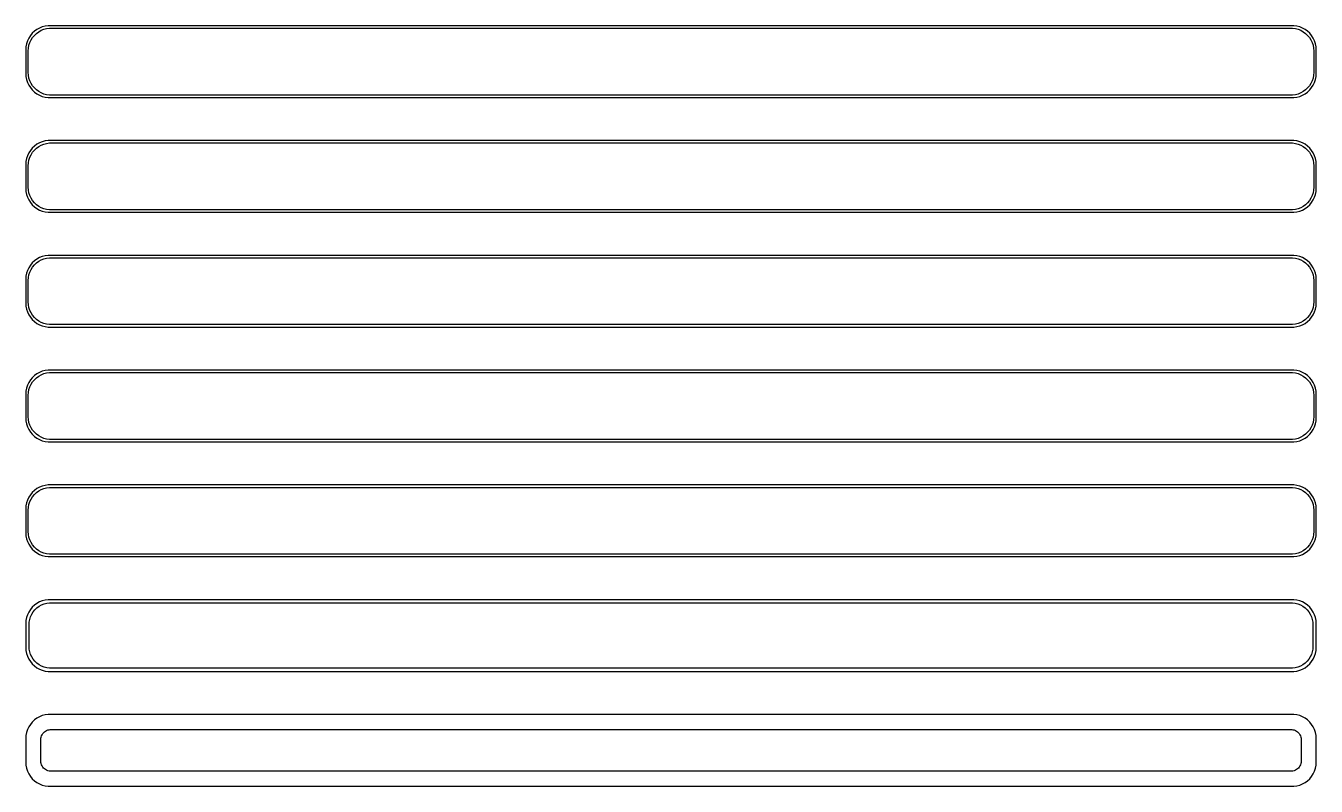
# Model space of a CAD drawing. Header units: metres. Extents: x -135 to 135, y 353 to 703.
# Drawn here: x -135 to 135, y 352.5 to 511.5 of the extents above; entities that cross this region are included whole.
import ezdxf

# ---------------------------------------------------------------- set-up
doc = ezdxf.new("R2010")
doc.units = ezdxf.units.M

msp = doc.modelspace()

# ---------------------------------------------------------------- linework, layer by layer
for p, q in [((-133.187, 510.353), (-133.645, 509.923)), ((-132.679, 510.722), (-133.187, 510.353)), ((-132.129, 511.024), (-132.679, 510.722)), ((-132.295, 510.261), (-131.772, 510.548)), ((-131.545, 511.255), (-132.129, 511.024)), ((-131.772, 510.548), (-131.218, 510.768)), ((-130.937, 511.411), (-131.545, 511.255)), ((-131.218, 510.768), (-130.64, 510.916)), ((-130.314, 511.49), (-130.937, 511.411)), ((-130.64, 510.916), (-130.048, 510.991)), ((130.314, 511.49), (-130.314, 511.49)), ((-130.048, 510.991), (130.048, 510.991)), ((130.048, 510.991), (130.64, 510.916)), ((130.937, 511.411), (130.314, 511.49)), ((130.64, 510.916), (131.218, 510.768)), ((131.545, 511.255), (130.937, 511.411)), ((131.218, 510.768), (131.772, 510.548)), ((132.129, 511.024), (131.545, 511.255)), ((131.772, 510.548), (132.295, 510.261)), ((132.679, 510.722), (132.129, 511.024)), ((133.187, 510.353), (132.679, 510.722)), ((133.645, 509.923), (133.187, 510.353)), ((-134.843, 507.743), (-134.961, 507.127)), ((-134.649, 508.341), (-134.843, 507.743)), ((-134.382, 508.909), (-134.649, 508.341)), ((-134.045, 509.439), (-134.382, 508.909)), ((-134.351, 507.431), (-134.166, 507.999)), ((-134.166, 507.999), (-133.912, 508.538)), ((-133.645, 509.923), (-134.045, 509.439)), ((-133.912, 508.538), (-133.593, 509.042)), ((-133.593, 509.042), (-133.213, 509.502)), ((-133.213, 509.502), (-132.778, 509.91)), ((-132.778, 509.91), (-132.295, 510.261)), ((132.295, 510.261), (132.778, 509.91)), ((132.778, 509.91), (133.213, 509.502)), ((133.213, 509.502), (133.593, 509.042)), ((133.593, 509.042), (133.912, 508.538)), ((134.045, 509.439), (133.645, 509.923)), ((133.912, 508.538), (134.166, 507.999)), ((134.382, 508.909), (134.045, 509.439)), ((134.166, 507.999), (134.351, 507.431)), ((134.649, 508.341), (134.382, 508.909)), ((134.843, 507.743), (134.649, 508.341)), ((134.961, 507.127), (134.843, 507.743)), ((-134.961, 507.127), (-135, 506.5)), ((-135, 506.5), (-135, 501.5)), ((-134.5, 506.25), (-134.463, 506.845)), ((-134.5, 501.75), (-134.5, 506.25)), ((-134.463, 506.845), (-134.351, 507.431)), ((134.351, 507.431), (134.463, 506.845)), ((134.463, 506.845), (134.5, 506.25)), ((134.5, 506.25), (134.5, 501.75)), ((135, 506.5), (134.961, 507.127)), ((135, 501.5), (135, 506.5)), ((-135, 501.5), (-134.961, 500.873)), ((-134.961, 500.873), (-134.843, 500.257)), ((-134.843, 500.257), (-134.649, 499.659)), ((-134.649, 499.659), (-134.382, 499.091)), ((-134.463, 501.155), (-134.5, 501.75)), ((-134.351, 500.569), (-134.463, 501.155)), ((-134.166, 500.001), (-134.351, 500.569)), ((-133.912, 499.462), (-134.166, 500.001)), ((134.166, 500.001), (133.912, 499.462)), ((134.351, 500.569), (134.166, 500.001)), ((134.463, 501.155), (134.351, 500.569)), ((134.382, 499.091), (134.649, 499.659)), ((134.5, 501.75), (134.463, 501.155)), ((134.649, 499.659), (134.843, 500.257)), ((134.843, 500.257), (134.961, 500.873)), ((134.961, 500.873), (135, 501.5)), ((-134.382, 499.091), (-134.045, 498.561)), ((-134.045, 498.561), (-133.645, 498.077)), ((-133.593, 498.958), (-133.912, 499.462)), ((-133.645, 498.077), (-133.187, 497.647)), ((-133.213, 498.498), (-133.593, 498.958)), ((-132.778, 498.09), (-133.213, 498.498)), ((-133.187, 497.647), (-132.679, 497.278)), ((-132.295, 497.739), (-132.778, 498.09)), ((-132.679, 497.278), (-132.129, 496.976)), ((-131.772, 497.452), (-132.295, 497.739)), ((-132.129, 496.976), (-131.545, 496.745)), ((-131.218, 497.232), (-131.772, 497.452)), ((-130.64, 497.084), (-131.218, 497.232)), ((-130.048, 497.009), (-130.64, 497.084)), ((130.048, 497.009), (-130.048, 497.009)), ((130.64, 497.084), (130.048, 497.009)), ((131.218, 497.232), (130.64, 497.084)), ((131.772, 497.452), (131.218, 497.232)), ((131.545, 496.745), (132.129, 496.976)), ((132.295, 497.739), (131.772, 497.452)), ((132.129, 496.976), (132.679, 497.278)), ((132.778, 498.09), (132.295, 497.739)), ((132.679, 497.278), (133.187, 497.647)), ((133.213, 498.498), (132.778, 498.09)), ((133.187, 497.647), (133.645, 498.077)), ((133.593, 498.958), (133.213, 498.498)), ((133.912, 499.462), (133.593, 498.958)), ((133.645, 498.077), (134.045, 498.561)), ((134.045, 498.561), (134.382, 499.091)), ((-131.545, 496.745), (-130.937, 496.589)), ((-130.937, 496.589), (-130.314, 496.51)), ((-130.314, 496.51), (130.314, 496.51)), ((130.314, 496.51), (130.937, 496.589)), ((130.937, 496.589), (131.545, 496.745)), ((-133.187, 486.353), (-133.645, 485.923)), ((-132.679, 486.722), (-133.187, 486.353)), ((-132.778, 485.91), (-132.295, 486.261)), ((-132.129, 487.024), (-132.679, 486.722)), ((-132.295, 486.261), (-131.772, 486.548)), ((-131.545, 487.255), (-132.129, 487.024)), ((-131.772, 486.548), (-131.218, 486.768)), ((-130.937, 487.411), (-131.545, 487.255)), ((-131.218, 486.768), (-130.64, 486.916)), ((-130.314, 487.49), (-130.937, 487.411)), ((-130.64, 486.916), (-130.048, 486.991)), ((130.314, 487.49), (-130.314, 487.49)), ((-130.048, 486.991), (130.048, 486.991)), ((130.048, 486.991), (130.64, 486.916)), ((130.937, 487.411), (130.314, 487.49)), ((130.64, 486.916), (131.218, 486.768)), ((131.545, 487.255), (130.937, 487.411)), ((131.218, 486.768), (131.772, 486.548)), ((132.129, 487.024), (131.545, 487.255)), ((131.772, 486.548), (132.295, 486.261)), ((132.679, 486.722), (132.129, 487.024)), ((132.295, 486.261), (132.778, 485.91)), ((133.187, 486.353), (132.679, 486.722)), ((133.645, 485.923), (133.187, 486.353)), ((-134.843, 483.743), (-134.961, 483.127)), ((-134.649, 484.341), (-134.843, 483.743)), ((-134.382, 484.909), (-134.649, 484.341)), ((-134.463, 482.845), (-134.351, 483.431)), ((-134.045, 485.439), (-134.382, 484.909)), ((-134.351, 483.431), (-134.166, 483.999)), ((-134.166, 483.999), (-133.912, 484.538)), ((-133.645, 485.923), (-134.045, 485.439)), ((-133.912, 484.538), (-133.593, 485.042)), ((-133.593, 485.042), (-133.213, 485.502)), ((-133.213, 485.502), (-132.778, 485.91)), ((132.778, 485.91), (133.213, 485.502)), ((133.213, 485.502), (133.593, 485.042)), ((133.593, 485.042), (133.912, 484.538)), ((134.045, 485.439), (133.645, 485.923)), ((133.912, 484.538), (134.166, 483.999)), ((134.382, 484.909), (134.045, 485.439)), ((134.166, 483.999), (134.351, 483.431)), ((134.351, 483.431), (134.463, 482.845)), ((134.649, 484.341), (134.382, 484.909)), ((134.843, 483.743), (134.649, 484.341)), ((134.961, 483.127), (134.843, 483.743)), ((-134.961, 483.127), (-135, 482.5)), ((-135, 482.5), (-135, 477.5)), ((-134.5, 482.25), (-134.463, 482.845)), ((-134.5, 477.75), (-134.5, 482.25)), ((134.463, 482.845), (134.5, 482.25)), ((134.5, 482.25), (134.5, 477.75)), ((135, 482.5), (134.961, 483.127)), ((135, 477.5), (135, 482.5)), ((-135, 477.5), (-134.961, 476.873)), ((-134.961, 476.873), (-134.843, 476.257)), ((-134.843, 476.257), (-134.649, 475.659)), ((-134.649, 475.659), (-134.382, 475.091)), ((-134.463, 477.155), (-134.5, 477.75)), ((-134.351, 476.569), (-134.463, 477.155)), ((-134.166, 476.001), (-134.351, 476.569)), ((-133.912, 475.462), (-134.166, 476.001)), ((-133.593, 474.958), (-133.912, 475.462)), ((133.912, 475.462), (133.593, 474.958)), ((134.166, 476.001), (133.912, 475.462)), ((134.351, 476.569), (134.166, 476.001)), ((134.463, 477.155), (134.351, 476.569)), ((134.382, 475.091), (134.649, 475.659)), ((134.5, 477.75), (134.463, 477.155)), ((134.649, 475.659), (134.843, 476.257)), ((134.843, 476.257), (134.961, 476.873)), ((134.961, 476.873), (135, 477.5)), ((-134.382, 475.091), (-134.045, 474.561)), ((-134.045, 474.561), (-133.645, 474.077)), ((-133.645, 474.077), (-133.187, 473.647)), ((-133.213, 474.498), (-133.593, 474.958)), ((-132.778, 474.09), (-133.213, 474.498)), ((-133.187, 473.647), (-132.679, 473.278)), ((-132.295, 473.739), (-132.778, 474.09)), ((-132.679, 473.278), (-132.129, 472.976)), ((-131.772, 473.452), (-132.295, 473.739)), ((-132.129, 472.976), (-131.545, 472.745)), ((-131.218, 473.232), (-131.772, 473.452)), ((-131.545, 472.745), (-130.937, 472.589)), ((-130.64, 473.084), (-131.218, 473.232)), ((-130.937, 472.589), (-130.314, 472.51)), ((-130.048, 473.009), (-130.64, 473.084)), ((-130.314, 472.51), (130.314, 472.51)), ((130.048, 473.009), (-130.048, 473.009)), ((130.64, 473.084), (130.048, 473.009)), ((130.314, 472.51), (130.937, 472.589)), ((131.218, 473.232), (130.64, 473.084)), ((130.937, 472.589), (131.545, 472.745)), ((131.772, 473.452), (131.218, 473.232)), ((131.545, 472.745), (132.129, 472.976)), ((132.295, 473.739), (131.772, 473.452)), ((132.129, 472.976), (132.679, 473.278)), ((132.778, 474.09), (132.295, 473.739)), ((132.679, 473.278), (133.187, 473.647)), ((133.213, 474.498), (132.778, 474.09)), ((133.187, 473.647), (133.645, 474.077)), ((133.593, 474.958), (133.213, 474.498)), ((133.645, 474.077), (134.045, 474.561)), ((134.045, 474.561), (134.382, 475.091)), ((-133.645, 461.923), (-134.045, 461.439)), ((-133.187, 462.353), (-133.645, 461.923)), ((-133.213, 461.502), (-132.778, 461.91)), ((-132.679, 462.722), (-133.187, 462.353)), ((-132.778, 461.91), (-132.295, 462.261)), ((-132.129, 463.024), (-132.679, 462.722)), ((-132.295, 462.261), (-131.772, 462.548)), ((-131.545, 463.255), (-132.129, 463.024)), ((-131.772, 462.548), (-131.218, 462.768)), ((-130.937, 463.411), (-131.545, 463.255)), ((-131.218, 462.768), (-130.64, 462.916)), ((-130.314, 463.49), (-130.937, 463.411)), ((-130.64, 462.916), (-130.048, 462.991)), ((130.314, 463.49), (-130.314, 463.49)), ((-130.048, 462.991), (130.048, 462.991)), ((130.048, 462.991), (130.64, 462.916)), ((130.937, 463.411), (130.314, 463.49)), ((130.64, 462.916), (131.218, 462.768)), ((131.545, 463.255), (130.937, 463.411)), ((131.218, 462.768), (131.772, 462.548)), ((132.129, 463.024), (131.545, 463.255)), ((131.772, 462.548), (132.295, 462.261)), ((132.679, 462.722), (132.129, 463.024)), ((132.295, 462.261), (132.778, 461.91)), ((133.187, 462.353), (132.679, 462.722)), ((132.778, 461.91), (133.213, 461.502)), ((133.645, 461.923), (133.187, 462.353)), ((134.045, 461.439), (133.645, 461.923)), ((-134.961, 459.127), (-135, 458.5)), ((-134.843, 459.743), (-134.961, 459.127)), ((-134.649, 460.341), (-134.843, 459.743)), ((-134.382, 460.909), (-134.649, 460.341)), ((-134.463, 458.845), (-134.351, 459.431)), ((-134.045, 461.439), (-134.382, 460.909)), ((-134.351, 459.431), (-134.166, 459.999)), ((-134.166, 459.999), (-133.912, 460.538)), ((-133.912, 460.538), (-133.593, 461.042)), ((-133.593, 461.042), (-133.213, 461.502)), ((133.213, 461.502), (133.593, 461.042)), ((133.593, 461.042), (133.912, 460.538)), ((133.912, 460.538), (134.166, 459.999)), ((134.382, 460.909), (134.045, 461.439)), ((134.166, 459.999), (134.351, 459.431)), ((134.351, 459.431), (134.463, 458.845)), ((134.649, 460.341), (134.382, 460.909)), ((134.843, 459.743), (134.649, 460.341)), ((134.961, 459.127), (134.843, 459.743)), ((135, 458.5), (134.961, 459.127)), ((-135, 458.5), (-135, 453.5)), ((-134.5, 458.25), (-134.463, 458.845)), ((-134.5, 453.75), (-134.5, 458.25)), ((134.463, 458.845), (134.5, 458.25)), ((134.5, 458.25), (134.5, 453.75)), ((135, 453.5), (135, 458.5)), ((-134.463, 453.155), (-134.5, 453.75)), ((134.5, 453.75), (134.463, 453.155)), ((-135, 453.5), (-134.961, 452.873)), ((-134.961, 452.873), (-134.843, 452.257)), ((-134.843, 452.257), (-134.649, 451.659)), ((-134.649, 451.659), (-134.382, 451.091)), ((-134.351, 452.569), (-134.463, 453.155)), ((-134.382, 451.091), (-134.045, 450.561)), ((-134.166, 452.001), (-134.351, 452.569)), ((-133.912, 451.462), (-134.166, 452.001)), ((-133.593, 450.958), (-133.912, 451.462)), ((-133.213, 450.498), (-133.593, 450.958)), ((133.593, 450.958), (133.213, 450.498)), ((133.912, 451.462), (133.593, 450.958)), ((134.166, 452.001), (133.912, 451.462)), ((134.045, 450.561), (134.382, 451.091)), ((134.351, 452.569), (134.166, 452.001)), ((134.463, 453.155), (134.351, 452.569)), ((134.382, 451.091), (134.649, 451.659)), ((134.649, 451.659), (134.843, 452.257)), ((134.843, 452.257), (134.961, 452.873)), ((134.961, 452.873), (135, 453.5)), ((-134.045, 450.561), (-133.645, 450.077)), ((-133.645, 450.077), (-133.187, 449.647)), ((-132.778, 450.09), (-133.213, 450.498)), ((-133.187, 449.647), (-132.679, 449.278)), ((-132.295, 449.739), (-132.778, 450.09)), ((-132.679, 449.278), (-132.129, 448.976)), ((-131.772, 449.452), (-132.295, 449.739)), ((-132.129, 448.976), (-131.545, 448.745)), ((-131.218, 449.232), (-131.772, 449.452)), ((-131.545, 448.745), (-130.937, 448.589)), ((-130.64, 449.084), (-131.218, 449.232)), ((-130.937, 448.589), (-130.314, 448.51)), ((-130.048, 449.009), (-130.64, 449.084)), ((-130.314, 448.51), (130.314, 448.51)), ((130.048, 449.009), (-130.048, 449.009)), ((130.64, 449.084), (130.048, 449.009)), ((130.314, 448.51), (130.937, 448.589)), ((131.218, 449.232), (130.64, 449.084)), ((130.937, 448.589), (131.545, 448.745)), ((131.772, 449.452), (131.218, 449.232)), ((131.545, 448.745), (132.129, 448.976)), ((132.295, 449.739), (131.772, 449.452)), ((132.129, 448.976), (132.679, 449.278)), ((132.778, 450.09), (132.295, 449.739)), ((132.679, 449.278), (133.187, 449.647)), ((133.213, 450.498), (132.778, 450.09)), ((133.187, 449.647), (133.645, 450.077)), ((133.645, 450.077), (134.045, 450.561)), ((-134.045, 437.439), (-134.382, 436.909)), ((-133.645, 437.923), (-134.045, 437.439)), ((-133.187, 438.353), (-133.645, 437.923)), ((-133.593, 437.042), (-133.213, 437.502)), ((-133.213, 437.502), (-132.778, 437.91)), ((-132.679, 438.722), (-133.187, 438.353)), ((-132.778, 437.91), (-132.295, 438.261)), ((-132.129, 439.024), (-132.679, 438.722)), ((-132.295, 438.261), (-131.772, 438.548)), ((-131.545, 439.255), (-132.129, 439.024)), ((-131.772, 438.548), (-131.218, 438.768)), ((-130.937, 439.411), (-131.545, 439.255)), ((-131.218, 438.768), (-130.64, 438.916)), ((-130.314, 439.49), (-130.937, 439.411)), ((-130.64, 438.916), (-130.048, 438.991)), ((130.314, 439.49), (-130.314, 439.49)), ((-130.048, 438.991), (130.048, 438.991)), ((130.048, 438.991), (130.64, 438.916)), ((130.937, 439.411), (130.314, 439.49)), ((130.64, 438.916), (131.218, 438.768)), ((131.545, 439.255), (130.937, 439.411)), ((131.218, 438.768), (131.772, 438.548)), ((132.129, 439.024), (131.545, 439.255)), ((131.772, 438.548), (132.295, 438.261)), ((132.679, 438.722), (132.129, 439.024)), ((132.295, 438.261), (132.778, 437.91)), ((133.187, 438.353), (132.679, 438.722)), ((132.778, 437.91), (133.213, 437.502)), ((133.645, 437.923), (133.187, 438.353)), ((133.213, 437.502), (133.593, 437.042)), ((134.045, 437.439), (133.645, 437.923)), ((134.382, 436.909), (134.045, 437.439)), ((-134.961, 435.127), (-135, 434.5)), ((-134.843, 435.743), (-134.961, 435.127)), ((-134.649, 436.341), (-134.843, 435.743)), ((-134.382, 436.909), (-134.649, 436.341)), ((-134.5, 434.25), (-134.463, 434.845)), ((-134.463, 434.845), (-134.351, 435.431)), ((-134.351, 435.431), (-134.166, 435.999)), ((-134.166, 435.999), (-133.912, 436.538)), ((-133.912, 436.538), (-133.593, 437.042)), ((133.593, 437.042), (133.912, 436.538)), ((133.912, 436.538), (134.166, 435.999)), ((134.166, 435.999), (134.351, 435.431)), ((134.351, 435.431), (134.463, 434.845)), ((134.649, 436.341), (134.382, 436.909)), ((134.463, 434.845), (134.5, 434.25)), ((134.843, 435.743), (134.649, 436.341)), ((134.961, 435.127), (134.843, 435.743)), ((135, 434.5), (134.961, 435.127)), ((-135, 434.5), (-135, 429.5)), ((-134.5, 429.75), (-134.5, 434.25)), ((134.5, 434.25), (134.5, 429.75)), ((135, 429.5), (135, 434.5)), ((-135, 429.5), (-134.961, 428.873)), ((-134.463, 429.155), (-134.5, 429.75)), ((134.5, 429.75), (134.463, 429.155)), ((134.961, 428.873), (135, 429.5)), ((-134.961, 428.873), (-134.843, 428.257)), ((-134.843, 428.257), (-134.649, 427.659)), ((-134.649, 427.659), (-134.382, 427.091)), ((-134.351, 428.569), (-134.463, 429.155)), ((-134.382, 427.091), (-134.045, 426.561)), ((-134.166, 428.001), (-134.351, 428.569)), ((-133.912, 427.462), (-134.166, 428.001)), ((-133.593, 426.958), (-133.912, 427.462)), ((-133.213, 426.498), (-133.593, 426.958)), ((133.593, 426.958), (133.213, 426.498)), ((133.912, 427.462), (133.593, 426.958)), ((134.166, 428.001), (133.912, 427.462)), ((134.045, 426.561), (134.382, 427.091)), ((134.351, 428.569), (134.166, 428.001)), ((134.463, 429.155), (134.351, 428.569)), ((134.382, 427.091), (134.649, 427.659)), ((134.649, 427.659), (134.843, 428.257)), ((134.843, 428.257), (134.961, 428.873)), ((-134.045, 426.561), (-133.645, 426.077)), ((-133.645, 426.077), (-133.187, 425.647)), ((-132.778, 426.09), (-133.213, 426.498)), ((-133.187, 425.647), (-132.679, 425.278)), ((-132.295, 425.739), (-132.778, 426.09)), ((-132.679, 425.278), (-132.129, 424.976)), ((-131.772, 425.452), (-132.295, 425.739)), ((-132.129, 424.976), (-131.545, 424.745)), ((-131.218, 425.232), (-131.772, 425.452)), ((-131.545, 424.745), (-130.937, 424.589)), ((-130.64, 425.084), (-131.218, 425.232)), ((-130.937, 424.589), (-130.314, 424.51)), ((-130.048, 425.009), (-130.64, 425.084)), ((-130.314, 424.51), (130.314, 424.51)), ((130.048, 425.009), (-130.048, 425.009)), ((130.64, 425.084), (130.048, 425.009)), ((130.314, 424.51), (130.937, 424.589)), ((131.218, 425.232), (130.64, 425.084)), ((130.937, 424.589), (131.545, 424.745)), ((131.772, 425.452), (131.218, 425.232)), ((131.545, 424.745), (132.129, 424.976)), ((132.295, 425.739), (131.772, 425.452)), ((132.129, 424.976), (132.679, 425.278)), ((132.778, 426.09), (132.295, 425.739)), ((132.679, 425.278), (133.187, 425.647)), ((133.213, 426.498), (132.778, 426.09)), ((133.187, 425.647), (133.645, 426.077)), ((133.645, 426.077), (134.045, 426.561)), ((-134.045, 413.439), (-134.382, 412.909)), ((-133.645, 413.923), (-134.045, 413.439)), ((-133.187, 414.353), (-133.645, 413.923)), ((-133.593, 413.042), (-133.213, 413.502)), ((-133.213, 413.502), (-132.778, 413.91)), ((-132.679, 414.722), (-133.187, 414.353)), ((-132.778, 413.91), (-132.295, 414.261)), ((-132.129, 415.024), (-132.679, 414.722)), ((-132.295, 414.261), (-131.772, 414.548)), ((-131.545, 415.255), (-132.129, 415.024)), ((-131.772, 414.548), (-131.218, 414.768)), ((-130.937, 415.411), (-131.545, 415.255)), ((-131.218, 414.768), (-130.64, 414.916)), ((-130.314, 415.49), (-130.937, 415.411)), ((-130.64, 414.916), (-130.048, 414.991)), ((130.314, 415.49), (-130.314, 415.49)), ((-130.048, 414.991), (130.048, 414.991)), ((130.048, 414.991), (130.64, 414.916)), ((130.937, 415.411), (130.314, 415.49)), ((130.64, 414.916), (131.218, 414.768)), ((131.545, 415.255), (130.937, 415.411)), ((131.218, 414.768), (131.772, 414.548)), ((132.129, 415.024), (131.545, 415.255)), ((131.772, 414.548), (132.295, 414.261)), ((132.679, 414.722), (132.129, 415.024)), ((132.295, 414.261), (132.778, 413.91)), ((133.187, 414.353), (132.679, 414.722)), ((132.778, 413.91), (133.213, 413.502)), ((133.645, 413.923), (133.187, 414.353)), ((133.213, 413.502), (133.593, 413.042)), ((134.045, 413.439), (133.645, 413.923)), ((134.382, 412.909), (134.045, 413.439)), ((-134.961, 411.127), (-135, 410.5)), ((-135, 410.5), (-135, 405.5)), ((-134.843, 411.743), (-134.961, 411.127)), ((-134.649, 412.341), (-134.843, 411.743)), ((-134.382, 412.909), (-134.649, 412.341)), ((-134.5, 410.25), (-134.463, 410.845)), ((-134.463, 410.845), (-134.351, 411.431)), ((-134.351, 411.431), (-134.166, 411.999)), ((-134.166, 411.999), (-133.912, 412.538)), ((-133.912, 412.538), (-133.593, 413.042)), ((133.593, 413.042), (133.912, 412.538)), ((133.912, 412.538), (134.166, 411.999)), ((134.166, 411.999), (134.351, 411.431)), ((134.351, 411.431), (134.463, 410.845)), ((134.649, 412.341), (134.382, 412.909)), ((134.463, 410.845), (134.5, 410.25)), ((134.843, 411.743), (134.649, 412.341)), ((134.961, 411.127), (134.843, 411.743)), ((135, 410.5), (134.961, 411.127)), ((135, 405.5), (135, 410.5)), ((-134.5, 405.75), (-134.5, 410.25)), ((134.5, 410.25), (134.5, 405.75)), ((-135, 405.5), (-134.961, 404.873)), ((-134.463, 405.155), (-134.5, 405.75)), ((-134.351, 404.569), (-134.463, 405.155)), ((134.463, 405.155), (134.351, 404.569)), ((134.5, 405.75), (134.463, 405.155)), ((134.961, 404.873), (135, 405.5)), ((-134.961, 404.873), (-134.843, 404.257)), ((-134.843, 404.257), (-134.649, 403.659)), ((-134.649, 403.659), (-134.382, 403.091)), ((-134.382, 403.091), (-134.045, 402.561)), ((-134.166, 404.001), (-134.351, 404.569)), ((-133.912, 403.462), (-134.166, 404.001)), ((-134.045, 402.561), (-133.645, 402.077)), ((-133.593, 402.958), (-133.912, 403.462)), ((-133.213, 402.498), (-133.593, 402.958)), ((-132.778, 402.09), (-133.213, 402.498)), ((133.213, 402.498), (132.778, 402.09)), ((133.593, 402.958), (133.213, 402.498)), ((133.912, 403.462), (133.593, 402.958)), ((133.645, 402.077), (134.045, 402.561)), ((134.166, 404.001), (133.912, 403.462)), ((134.045, 402.561), (134.382, 403.091)), ((134.351, 404.569), (134.166, 404.001)), ((134.382, 403.091), (134.649, 403.659)), ((134.649, 403.659), (134.843, 404.257)), ((134.843, 404.257), (134.961, 404.873)), ((-133.645, 402.077), (-133.187, 401.647)), ((-133.187, 401.647), (-132.679, 401.278)), ((-132.295, 401.739), (-132.778, 402.09)), ((-132.679, 401.278), (-132.129, 400.976)), ((-131.772, 401.452), (-132.295, 401.739)), ((-132.129, 400.976), (-131.545, 400.745)), ((-131.218, 401.232), (-131.772, 401.452)), ((-131.545, 400.745), (-130.937, 400.589)), ((-130.64, 401.084), (-131.218, 401.232)), ((-130.937, 400.589), (-130.314, 400.51)), ((-130.048, 401.009), (-130.64, 401.084)), ((-130.314, 400.51), (130.314, 400.51)), ((130.048, 401.009), (-130.048, 401.009)), ((130.64, 401.084), (130.048, 401.009)), ((130.314, 400.51), (130.937, 400.589)), ((131.218, 401.232), (130.64, 401.084)), ((130.937, 400.589), (131.545, 400.745)), ((131.772, 401.452), (131.218, 401.232)), ((131.545, 400.745), (132.129, 400.976)), ((132.295, 401.739), (131.772, 401.452)), ((132.129, 400.976), (132.679, 401.278)), ((132.778, 402.09), (132.295, 401.739)), ((132.679, 401.278), (133.187, 401.647)), ((133.187, 401.647), (133.645, 402.077)), ((-134.382, 388.909), (-134.649, 388.341)), ((-134.045, 389.439), (-134.382, 388.909)), ((-133.645, 389.923), (-134.045, 389.439)), ((-133.762, 388.456), (-133.454, 388.941)), ((-133.187, 390.353), (-133.645, 389.923)), ((-133.454, 388.941), (-133.088, 389.384)), ((-132.679, 390.722), (-133.187, 390.353)), ((-133.088, 389.384), (-132.668, 389.778)), ((-132.129, 391.024), (-132.679, 390.722)), ((-132.668, 389.778), (-132.203, 390.116)), ((-132.203, 390.116), (-131.699, 390.393)), ((-131.545, 391.255), (-132.129, 391.024)), ((-131.699, 390.393), (-131.165, 390.604)), ((-130.937, 391.411), (-131.545, 391.255)), ((-131.165, 390.604), (-130.608, 390.747)), ((-130.314, 391.49), (-130.937, 391.411)), ((-130.608, 390.747), (-130.037, 390.819)), ((130.314, 391.49), (-130.314, 391.49)), ((-130.037, 390.819), (130.037, 390.819)), ((130.037, 390.819), (130.608, 390.747)), ((130.937, 391.411), (130.314, 391.49)), ((130.608, 390.747), (131.165, 390.604)), ((131.545, 391.255), (130.937, 391.411)), ((131.165, 390.604), (131.699, 390.393)), ((132.129, 391.024), (131.545, 391.255)), ((131.699, 390.393), (132.203, 390.116)), ((132.679, 390.722), (132.129, 391.024)), ((132.203, 390.116), (132.668, 389.778)), ((132.668, 389.778), (133.088, 389.384)), ((133.187, 390.353), (132.679, 390.722)), ((133.088, 389.384), (133.454, 388.941)), ((133.645, 389.923), (133.187, 390.353)), ((133.454, 388.941), (133.762, 388.456)), ((134.045, 389.439), (133.645, 389.923)), ((134.382, 388.909), (134.045, 389.439)), ((134.649, 388.341), (134.382, 388.909)), ((-134.961, 387.127), (-135, 386.5)), ((-135, 386.5), (-135, 381.5)), ((-134.843, 387.743), (-134.961, 387.127)), ((-134.649, 388.341), (-134.843, 387.743)), ((-134.328, 386.25), (-134.292, 386.824)), ((-134.328, 381.75), (-134.328, 386.25)), ((-134.292, 386.824), (-134.185, 387.389)), ((-134.185, 387.389), (-134.007, 387.935)), ((-134.007, 387.935), (-133.762, 388.456)), ((133.762, 388.456), (134.007, 387.935)), ((134.007, 387.935), (134.185, 387.389)), ((134.185, 387.389), (134.292, 386.824)), ((134.292, 386.824), (134.328, 386.25)), ((134.328, 386.25), (134.328, 381.75)), ((134.843, 387.743), (134.649, 388.341)), ((134.961, 387.127), (134.843, 387.743)), ((135, 386.5), (134.961, 387.127)), ((135, 381.5), (135, 386.5)), ((-135, 381.5), (-134.961, 380.873)), ((-134.961, 380.873), (-134.843, 380.257)), ((-134.292, 381.176), (-134.328, 381.75)), ((-134.185, 380.611), (-134.292, 381.176)), ((134.292, 381.176), (134.185, 380.611)), ((134.328, 381.75), (134.292, 381.176)), ((134.843, 380.257), (134.961, 380.873)), ((134.961, 380.873), (135, 381.5)), ((-134.843, 380.257), (-134.649, 379.659)), ((-134.649, 379.659), (-134.382, 379.091)), ((-134.382, 379.091), (-134.045, 378.561)), ((-134.007, 380.065), (-134.185, 380.611)), ((-134.045, 378.561), (-133.645, 378.077)), ((-133.762, 379.544), (-134.007, 380.065)), ((-133.454, 379.059), (-133.762, 379.544)), ((-133.645, 378.077), (-133.187, 377.647)), ((-133.088, 378.616), (-133.454, 379.059)), ((-132.668, 378.222), (-133.088, 378.616)), ((-132.203, 377.884), (-132.668, 378.222)), ((132.668, 378.222), (132.203, 377.884)), ((133.088, 378.616), (132.668, 378.222)), ((133.454, 379.059), (133.088, 378.616)), ((133.187, 377.647), (133.645, 378.077)), ((133.762, 379.544), (133.454, 379.059)), ((133.645, 378.077), (134.045, 378.561)), ((134.007, 380.065), (133.762, 379.544)), ((134.185, 380.611), (134.007, 380.065)), ((134.045, 378.561), (134.382, 379.091)), ((134.382, 379.091), (134.649, 379.659)), ((134.649, 379.659), (134.843, 380.257)), ((-133.187, 377.647), (-132.679, 377.278)), ((-132.679, 377.278), (-132.129, 376.976)), ((-131.699, 377.607), (-132.203, 377.884)), ((-132.129, 376.976), (-131.545, 376.745)), ((-131.165, 377.396), (-131.699, 377.607)), ((-131.545, 376.745), (-130.937, 376.589)), ((-130.608, 377.253), (-131.165, 377.396)), ((-130.937, 376.589), (-130.314, 376.51)), ((-130.037, 377.181), (-130.608, 377.253)), ((-130.314, 376.51), (130.314, 376.51)), ((130.037, 377.181), (-130.037, 377.181)), ((130.608, 377.253), (130.037, 377.181)), ((130.314, 376.51), (130.937, 376.589)), ((131.165, 377.396), (130.608, 377.253)), ((130.937, 376.589), (131.545, 376.745)), ((131.699, 377.607), (131.165, 377.396)), ((131.545, 376.745), (132.129, 376.976)), ((132.203, 377.884), (131.699, 377.607)), ((132.129, 376.976), (132.679, 377.278)), ((132.679, 377.278), (133.187, 377.647)), ((-131.545, 367.255), (-132.129, 367.024)), ((-130.937, 367.411), (-131.545, 367.255)), ((-130.314, 367.49), (-130.937, 367.411)), ((130.314, 367.49), (-130.314, 367.49)), ((130.937, 367.411), (130.314, 367.49)), ((131.545, 367.255), (130.937, 367.411)), ((132.129, 367.024), (131.545, 367.255)), ((-134.382, 364.909), (-134.649, 364.341)), ((-134.045, 365.439), (-134.382, 364.909)), ((-133.645, 365.923), (-134.045, 365.439)), ((-133.187, 366.353), (-133.645, 365.923)), ((-132.679, 366.722), (-133.187, 366.353)), ((-132.129, 367.024), (-132.679, 366.722)), ((132.679, 366.722), (132.129, 367.024)), ((133.187, 366.353), (132.679, 366.722)), ((133.645, 365.923), (133.187, 366.353)), ((134.045, 365.439), (133.645, 365.923)), ((134.382, 364.909), (134.045, 365.439)), ((134.649, 364.341), (134.382, 364.909)), ((-134.961, 363.127), (-135, 362.5)), ((-135, 362.5), (-135, 357.5)), ((-134.843, 363.743), (-134.961, 363.127)), ((-134.649, 364.341), (-134.843, 363.743)), ((-131.86, 362.25), (-131.843, 362.514)), ((-131.86, 357.75), (-131.86, 362.25)), ((-131.843, 362.514), (-131.793, 362.775)), ((-131.793, 362.775), (-131.711, 363.027)), ((-131.711, 363.027), (-131.599, 363.266)), ((-131.599, 363.266), (-131.457, 363.49)), ((-131.457, 363.49), (-131.288, 363.694)), ((-131.288, 363.694), (-131.095, 363.875)), ((-131.095, 363.875), (-130.88, 364.031)), ((-130.88, 364.031), (-130.648, 364.159)), ((-130.648, 364.159), (-130.402, 364.256)), ((-130.402, 364.256), (-130.145, 364.322)), ((-130.145, 364.322), (-129.882, 364.355)), ((-129.882, 364.355), (129.882, 364.355)), ((129.882, 364.355), (130.145, 364.322)), ((130.145, 364.322), (130.402, 364.256)), ((130.402, 364.256), (130.648, 364.159)), ((130.648, 364.159), (130.88, 364.031)), ((130.88, 364.031), (131.095, 363.875)), ((131.095, 363.875), (131.288, 363.694)), ((131.288, 363.694), (131.457, 363.49)), ((131.457, 363.49), (131.599, 363.266)), ((131.599, 363.266), (131.711, 363.027)), ((131.711, 363.027), (131.793, 362.775)), ((131.793, 362.775), (131.843, 362.514)), ((131.843, 362.514), (131.86, 362.25)), ((131.86, 362.25), (131.86, 357.75)), ((134.843, 363.743), (134.649, 364.341)), ((134.961, 363.127), (134.843, 363.743)), ((135, 362.5), (134.961, 363.127)), ((135, 357.5), (135, 362.5)), ((-135, 357.5), (-134.961, 356.873)), ((-134.961, 356.873), (-134.843, 356.257)), ((-131.843, 357.486), (-131.86, 357.75)), ((-131.793, 357.225), (-131.843, 357.486)), ((-131.711, 356.973), (-131.793, 357.225)), ((-131.599, 356.734), (-131.711, 356.973)), ((-131.457, 356.51), (-131.599, 356.734)), ((-131.288, 356.306), (-131.457, 356.51)), ((131.457, 356.51), (131.288, 356.306)), ((131.599, 356.734), (131.457, 356.51)), ((131.711, 356.973), (131.599, 356.734)), ((131.793, 357.225), (131.711, 356.973)), ((131.843, 357.486), (131.793, 357.225)), ((131.86, 357.75), (131.843, 357.486)), ((134.843, 356.257), (134.961, 356.873)), ((134.961, 356.873), (135, 357.5)), ((-134.843, 356.257), (-134.649, 355.659)), ((-134.649, 355.659), (-134.382, 355.091)), ((-134.382, 355.091), (-134.045, 354.561)), ((-134.045, 354.561), (-133.645, 354.077)), ((-133.645, 354.077), (-133.187, 353.647)), ((-131.095, 356.125), (-131.288, 356.306)), ((-130.88, 355.969), (-131.095, 356.125)), ((-130.648, 355.841), (-130.88, 355.969)), ((-130.402, 355.744), (-130.648, 355.841)), ((-130.145, 355.678), (-130.402, 355.744)), ((-129.882, 355.645), (-130.145, 355.678)), ((129.882, 355.645), (-129.882, 355.645)), ((130.145, 355.678), (129.882, 355.645)), ((130.402, 355.744), (130.145, 355.678)), ((130.648, 355.841), (130.402, 355.744)), ((130.88, 355.969), (130.648, 355.841)), ((131.095, 356.125), (130.88, 355.969)), ((131.288, 356.306), (131.095, 356.125)), ((133.187, 353.647), (133.645, 354.077)), ((133.645, 354.077), (134.045, 354.561)), ((134.045, 354.561), (134.382, 355.091)), ((134.382, 355.091), (134.649, 355.659)), ((134.649, 355.659), (134.843, 356.257)), ((-133.187, 353.647), (-132.679, 353.278)), ((-132.679, 353.278), (-132.129, 352.976)), ((-132.129, 352.976), (-131.545, 352.745)), ((-131.545, 352.745), (-130.937, 352.589)), ((-130.937, 352.589), (-130.314, 352.51)), ((-130.314, 352.51), (130.314, 352.51)), ((130.314, 352.51), (130.937, 352.589)), ((130.937, 352.589), (131.545, 352.745)), ((131.545, 352.745), (132.129, 352.976)), ((132.129, 352.976), (132.679, 353.278)), ((132.679, 353.278), (133.187, 353.647))]:
    msp.add_line(p, q)

doc.saveas('drawing.dxf')
